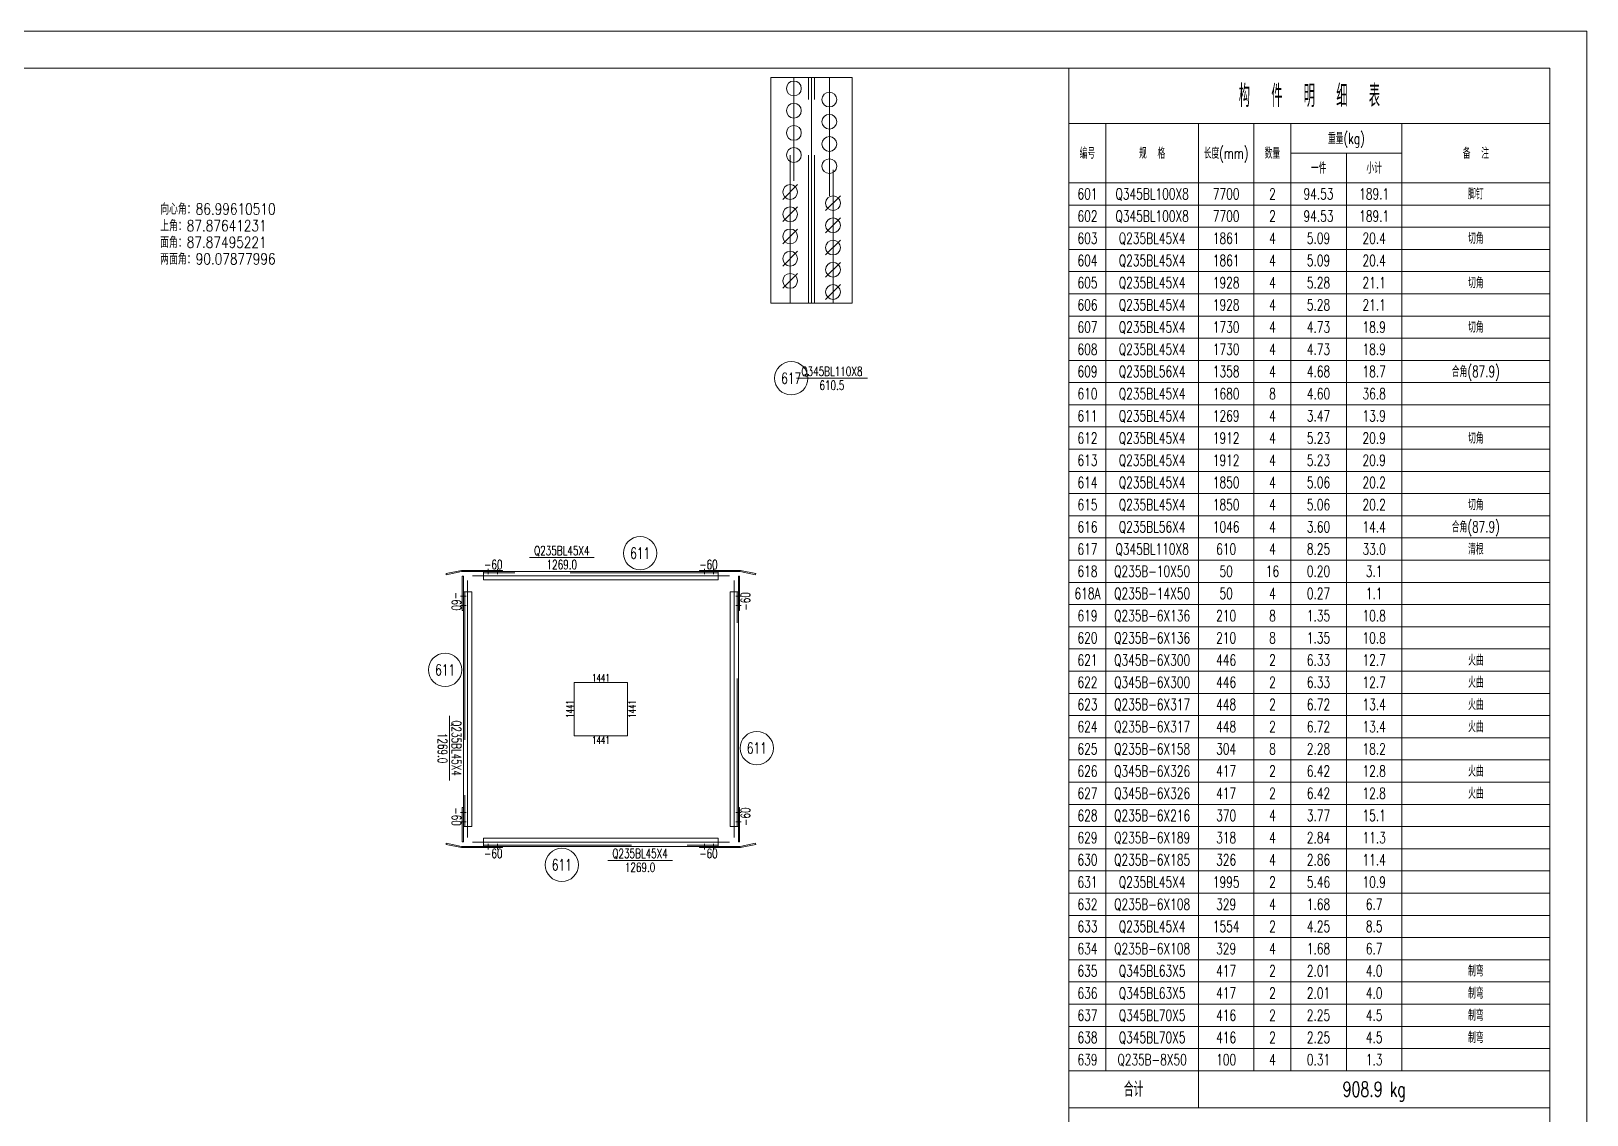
# Model space of a CAD drawing. Extents: x 0 to 841, y 0 to 594.
# Drawn here: x 420.5 to 841, y 301.1 to 594 of the extents above; entities that cross this region are included whole.
import ezdxf
from ezdxf.enums import TextEntityAlignment as Align

# ---------------------------------------------------------------- set-up
doc = ezdxf.new("R2010")
doc.units = 0
doc.header["$LTSCALE"] = 20
doc.header["$MEASUREMENT"] = 0
doc.linetypes.add('Dash', pattern=[2.75, 2, -0.75])
doc.linetypes.add('DashDot', pattern=[15.6, 9, -3, 0.6, -3])
doc.layers.get('0').update_dxf_attribs({"linetype": 'CONTINUOUS', "lineweight": 25})
doc.styles.get("Standard").update_dxf_attribs({"font": 'simplex', "width": 0.7, "bigfont": 'gbhzfs.shx'})

# ---------------------------------------------------------------- blocks, each defined once
blk = doc.blocks.new('M20X55S')
at = {"color": 3, "linetype": 'Continuous', "lineweight": 13}
blk.add_line((-1, -1), (1, 1), dxfattribs=at)
blk.add_circle((0, 0), 1, dxfattribs=at)
blk = doc.blocks.new('M20X45S')
at = {"color": 3, "linetype": 'Continuous', "lineweight": 13}
blk.add_circle((0, 0), 1, dxfattribs=at)

msp = doc.modelspace()

# ---------------------------------------------------------------- linework, layer by layer
at = {"color": 7, "linetype": 'Continuous', "lineweight": 18}
for p, q in [((0, 594), (841, 594)), ((841, 0), (841, 594)), ((25, 584), (831, 584)), ((831, 10), (831, 584))]:
    msp.add_line(p, q, dxfattribs=at)
at = {"color": 2, "linetype": 'DashDot', "lineweight": 0}
for p, q in [((626.65, 581.5), (626.66, 553.5)), ((636.25, 581.5), (636.25, 549.5)), ((625.65, 520.5), (625.66, 560.5)), ((637.25, 520.5), (637.25, 556.5)), ((609.23, 446.8), (539.8, 446.8)), ((538.49, 445.49), (538.49, 376.06)), ((610.54, 376.06), (610.54, 445.49)), ((539.8, 374.75), (609.23, 374.75))]:
    msp.add_line(p, q, dxfattribs=at)
at = {"color": 1, "linetype": 'Dash', "lineweight": 0}
for p, q in [((630.65, 520.5), (630.65, 581.5)), ((632.25, 520.5), (632.25, 581.5)), ((547.88, 447.95), (542.8, 447.95)), ((542.8, 447.95), (542.8, 447.95)), ((606.23, 447.55), (542.8, 447.55)), ((606.23, 447.95), (601.15, 447.95)), ((606.23, 447.95), (606.23, 447.95)), ((537.34, 442.49), (537.34, 437.42)), ((537.34, 442.49), (537.34, 442.49)), ((537.74, 442.49), (537.74, 379.06)), ((611.29, 379.06), (611.29, 442.49)), ((611.69, 437.42), (611.69, 442.49)), ((611.69, 442.49), (611.69, 442.49)), ((537.34, 384.14), (537.34, 379.06)), ((611.69, 379.06), (611.69, 384.14)), ((537.34, 379.06), (537.34, 379.06)), ((611.69, 379.06), (611.69, 379.06)), ((542.8, 374), (606.23, 374)), ((542.8, 373.61), (542.8, 373.6)), ((542.8, 373.6), (547.88, 373.6)), ((601.15, 373.6), (606.23, 373.6)), ((606.23, 373.6), (606.23, 373.61))]:
    msp.add_line(p, q, dxfattribs=at)
at = {"color": 7, "linetype": 'Continuous', "lineweight": 13}
for p, q in [((627.33, 500.16), (646.58, 500.16)), ((572.69, 451.7), (555.19, 451.7)), ((533.59, 408.96), (533.59, 391.46)), ((576.34, 369.85), (593.84, 369.85))]:
    msp.add_line(p, q, dxfattribs=at)
at = {"color": 1, "linetype": 'Continuous', "lineweight": 0}
for p, q in [((581.72, 417.98), (567.31, 417.98)), ((567.31, 417.98), (567.31, 403.57)), ((581.72, 403.57), (581.72, 417.98)), ((567.31, 403.57), (581.72, 403.57))]:
    msp.add_line(p, q, dxfattribs=at)
at = {"color": 7, "linetype": 'Continuous', "lineweight": 0}
for points in [[(631.45, 581.5), (620.45, 581.5)], [(620.45, 581.5), (620.45, 520.5)], [(631.45, 520.5), (631.45, 581.5)], [(631.45, 581.5), (642.45, 581.5)], [(631.45, 520.5), (631.45, 581.5)], [(642.45, 581.5), (642.45, 520.5)], [(620.45, 520.5), (631.45, 520.5)], [(642.45, 520.5), (631.45, 520.5)], [(532.64, 447.37), (536.81, 448.25)], [(532.7, 447.07), (532.64, 447.37)], [(536.84, 447.95), (532.7, 447.07)], [(536.81, 448.25), (547.88, 448.25)], [(547.88, 447.95), (536.84, 447.95)], [(537.04, 437.42), (537.04, 446.7)], [(537.04, 446.7), (537.34, 446.7)], [(537.34, 446.7), (537.34, 437.42)], [(542.8, 447.95), (542.8, 445.7)], [(547.88, 448.25), (547.88, 447.95)], [(601.15, 447.95), (547.88, 447.95)], [(612.22, 448.25), (601.15, 448.25)], [(601.15, 448.25), (601.15, 447.95)], [(601.15, 447.95), (612.19, 447.95)], [(606.23, 445.7), (606.23, 447.95)], [(611.69, 446.7), (611.69, 437.42)], [(611.99, 446.7), (611.69, 446.7)], [(611.99, 437.42), (611.99, 446.7)], [(612.19, 447.95), (616.33, 447.07)], [(616.39, 447.37), (612.22, 448.25)], [(616.33, 447.07), (616.39, 447.37)], [(539.59, 442.49), (537.34, 442.49)], [(539.59, 379.06), (539.59, 442.49)], [(542.8, 445.7), (606.23, 445.7)], [(611.69, 442.49), (609.44, 442.49)], [(609.44, 442.49), (609.44, 379.06)], [(537.34, 437.42), (537.04, 437.42)], [(537.34, 437.42), (537.34, 384.14)], [(611.69, 384.14), (611.69, 437.42)], [(611.69, 437.42), (611.99, 437.42)], [(537.34, 384.14), (537.04, 384.14)], [(537.04, 384.14), (537.04, 374.86)], [(537.34, 374.86), (537.34, 384.14)], [(611.69, 374.86), (611.69, 384.14)], [(611.69, 384.14), (611.99, 384.14)], [(611.99, 384.14), (611.99, 374.86)], [(537.34, 379.06), (539.59, 379.06)], [(609.44, 379.06), (611.69, 379.06)], [(532.7, 374.48), (532.64, 374.19)], [(536.84, 373.61), (532.7, 374.48)], [(537.04, 374.86), (537.34, 374.86)], [(606.23, 375.85), (542.8, 375.85)], [(542.8, 375.85), (542.8, 373.61)], [(606.23, 373.61), (606.23, 375.85)], [(611.99, 374.86), (611.69, 374.86)], [(612.19, 373.61), (616.33, 374.48)], [(616.33, 374.48), (616.39, 374.19)], [(532.64, 374.19), (536.81, 373.31)], [(536.81, 373.31), (547.88, 373.31)], [(547.88, 373.61), (536.84, 373.61)], [(547.88, 373.31), (547.88, 373.61)], [(547.88, 373.6), (601.15, 373.6)], [(601.15, 373.61), (612.19, 373.61)], [(601.15, 373.31), (601.15, 373.61)], [(612.22, 373.31), (601.15, 373.31)], [(616.39, 374.19), (612.22, 373.31)]]:
    msp.add_lwpolyline(points, dxfattribs=at)
at = {"color": 3, "linetype": 'Continuous', "lineweight": 13}
for points in [[(701, 584), (701, 569), (831, 569), (831, 584)], [(701, 569), (701, 553), (711, 553), (711, 569)], [(711, 569), (711, 553), (736, 553), (736, 569)], [(736, 569), (736, 553), (751, 553), (751, 569)], [(751, 569), (751, 553), (761, 553), (761, 569)], [(761, 569), (761, 561), (791, 561), (791, 569)], [(791, 569), (791, 553), (831, 553), (831, 569)], [(761, 561), (761, 553), (776, 553), (776, 561)], [(776, 561), (776, 553), (791, 553), (791, 561)], [(701, 553), (701, 547), (711, 547), (711, 553)], [(711, 553), (711, 547), (736, 547), (736, 553)], [(736, 553), (736, 547), (751, 547), (751, 553)], [(751, 553), (751, 547), (761, 547), (761, 553)], [(761, 553), (761, 547), (776, 547), (776, 553)], [(776, 553), (776, 547), (791, 547), (791, 553)], [(791, 553), (791, 547), (831, 547), (831, 553)], [(701, 547), (701, 541), (711, 541), (711, 547)], [(711, 547), (711, 541), (736, 541), (736, 547)], [(736, 547), (736, 541), (751, 541), (751, 547)], [(751, 547), (751, 541), (761, 541), (761, 547)], [(761, 547), (761, 541), (776, 541), (776, 547)], [(776, 547), (776, 541), (791, 541), (791, 547)], [(791, 547), (791, 541), (831, 541), (831, 547)], [(701, 541), (701, 535), (711, 535), (711, 541)], [(711, 541), (711, 535), (736, 535), (736, 541)], [(736, 541), (736, 535), (751, 535), (751, 541)], [(751, 541), (751, 535), (761, 535), (761, 541)], [(761, 541), (761, 535), (776, 535), (776, 541)], [(776, 541), (776, 535), (791, 535), (791, 541)], [(791, 541), (791, 535), (831, 535), (831, 541)], [(701, 535), (701, 529), (711, 529), (711, 535)], [(711, 535), (711, 529), (736, 529), (736, 535)], [(736, 535), (736, 529), (751, 529), (751, 535)], [(751, 535), (751, 529), (761, 529), (761, 535)], [(761, 535), (761, 529), (776, 529), (776, 535)], [(776, 535), (776, 529), (791, 529), (791, 535)], [(791, 535), (791, 529), (831, 529), (831, 535)], [(701, 529), (701, 523), (711, 523), (711, 529)], [(711, 529), (711, 523), (736, 523), (736, 529)], [(736, 529), (736, 523), (751, 523), (751, 529)], [(751, 529), (751, 523), (761, 523), (761, 529)], [(761, 529), (761, 523), (776, 523), (776, 529)], [(776, 529), (776, 523), (791, 523), (791, 529)], [(791, 529), (791, 523), (831, 523), (831, 529)], [(701, 523), (701, 517), (711, 517), (711, 523)], [(711, 523), (711, 517), (736, 517), (736, 523)], [(736, 523), (736, 517), (751, 517), (751, 523)], [(751, 523), (751, 517), (761, 517), (761, 523)], [(761, 523), (761, 517), (776, 517), (776, 523)], [(776, 523), (776, 517), (791, 517), (791, 523)], [(791, 523), (791, 517), (831, 517), (831, 523)], [(701, 517), (701, 511), (711, 511), (711, 517)], [(711, 517), (711, 511), (736, 511), (736, 517)], [(736, 517), (736, 511), (751, 511), (751, 517)], [(751, 517), (751, 511), (761, 511), (761, 517)], [(761, 517), (761, 511), (776, 511), (776, 517)], [(776, 517), (776, 511), (791, 511), (791, 517)], [(791, 517), (791, 511), (831, 511), (831, 517)], [(701, 511), (701, 505), (711, 505), (711, 511)], [(711, 511), (711, 505), (736, 505), (736, 511)], [(736, 511), (736, 505), (751, 505), (751, 511)], [(751, 511), (751, 505), (761, 505), (761, 511)], [(761, 511), (761, 505), (776, 505), (776, 511)], [(776, 511), (776, 505), (791, 505), (791, 511)], [(791, 511), (791, 505), (831, 505), (831, 511)], [(701, 505), (701, 499), (711, 499), (711, 505)], [(711, 505), (711, 499), (736, 499), (736, 505)], [(736, 505), (736, 499), (751, 499), (751, 505)], [(751, 505), (751, 499), (761, 499), (761, 505)], [(761, 505), (761, 499), (776, 499), (776, 505)], [(776, 505), (776, 499), (791, 499), (791, 505)], [(791, 505), (791, 499), (831, 499), (831, 505)], [(701, 499), (701, 493), (711, 493), (711, 499)], [(711, 499), (711, 493), (736, 493), (736, 499)], [(736, 499), (736, 493), (751, 493), (751, 499)], [(751, 499), (751, 493), (761, 493), (761, 499)], [(761, 499), (761, 493), (776, 493), (776, 499)], [(776, 499), (776, 493), (791, 493), (791, 499)], [(791, 499), (791, 493), (831, 493), (831, 499)], [(701, 493), (701, 487), (711, 487), (711, 493)], [(711, 493), (711, 487), (736, 487), (736, 493)], [(736, 493), (736, 487), (751, 487), (751, 493)], [(751, 493), (751, 487), (761, 487), (761, 493)], [(761, 493), (761, 487), (776, 487), (776, 493)], [(776, 493), (776, 487), (791, 487), (791, 493)], [(791, 493), (791, 487), (831, 487), (831, 493)], [(701, 487), (701, 481), (711, 481), (711, 487)], [(711, 487), (711, 481), (736, 481), (736, 487)], [(736, 487), (736, 481), (751, 481), (751, 487)], [(751, 487), (751, 481), (761, 481), (761, 487)], [(761, 487), (761, 481), (776, 481), (776, 487)], [(776, 487), (776, 481), (791, 481), (791, 487)], [(791, 487), (791, 481), (831, 481), (831, 487)], [(701, 481), (701, 475), (711, 475), (711, 481)], [(711, 481), (711, 475), (736, 475), (736, 481)], [(736, 481), (736, 475), (751, 475), (751, 481)], [(751, 481), (751, 475), (761, 475), (761, 481)], [(761, 481), (761, 475), (776, 475), (776, 481)], [(776, 481), (776, 475), (791, 475), (791, 481)], [(791, 481), (791, 475), (831, 475), (831, 481)], [(701, 475), (701, 469), (711, 469), (711, 475)], [(711, 475), (711, 469), (736, 469), (736, 475)], [(736, 475), (736, 469), (751, 469), (751, 475)], [(751, 475), (751, 469), (761, 469), (761, 475)], [(761, 475), (761, 469), (776, 469), (776, 475)], [(776, 475), (776, 469), (791, 469), (791, 475)], [(791, 475), (791, 469), (831, 469), (831, 475)], [(701, 469), (701, 463), (711, 463), (711, 469)], [(711, 469), (711, 463), (736, 463), (736, 469)], [(736, 469), (736, 463), (751, 463), (751, 469)], [(751, 469), (751, 463), (761, 463), (761, 469)], [(761, 469), (761, 463), (776, 463), (776, 469)], [(776, 469), (776, 463), (791, 463), (791, 469)], [(791, 469), (791, 463), (831, 463), (831, 469)], [(701, 463), (701, 457), (711, 457), (711, 463)], [(711, 463), (711, 457), (736, 457), (736, 463)], [(736, 463), (736, 457), (751, 457), (751, 463)], [(751, 463), (751, 457), (761, 457), (761, 463)], [(761, 463), (761, 457), (776, 457), (776, 463)], [(776, 463), (776, 457), (791, 457), (791, 463)], [(791, 463), (791, 457), (831, 457), (831, 463)], [(701, 457), (701, 451), (711, 451), (711, 457)], [(711, 457), (711, 451), (736, 451), (736, 457)], [(736, 457), (736, 451), (751, 451), (751, 457)], [(751, 457), (751, 451), (761, 451), (761, 457)], [(761, 457), (761, 451), (776, 451), (776, 457)], [(776, 457), (776, 451), (791, 451), (791, 457)], [(791, 457), (791, 451), (831, 451), (831, 457)], [(701, 451), (701, 445), (711, 445), (711, 451)], [(711, 451), (711, 445), (736, 445), (736, 451)], [(736, 451), (736, 445), (751, 445), (751, 451)], [(751, 451), (751, 445), (761, 445), (761, 451)], [(761, 451), (761, 445), (776, 445), (776, 451)], [(776, 451), (776, 445), (791, 445), (791, 451)], [(791, 451), (791, 445), (831, 445), (831, 451)], [(701, 445), (701, 439), (711, 439), (711, 445)], [(711, 445), (711, 439), (736, 439), (736, 445)], [(736, 445), (736, 439), (751, 439), (751, 445)], [(751, 445), (751, 439), (761, 439), (761, 445)], [(761, 445), (761, 439), (776, 439), (776, 445)], [(776, 445), (776, 439), (791, 439), (791, 445)], [(791, 445), (791, 439), (831, 439), (831, 445)], [(701, 439), (701, 433), (711, 433), (711, 439)], [(711, 439), (711, 433), (736, 433), (736, 439)], [(736, 439), (736, 433), (751, 433), (751, 439)], [(751, 439), (751, 433), (761, 433), (761, 439)], [(761, 439), (761, 433), (776, 433), (776, 439)], [(776, 439), (776, 433), (791, 433), (791, 439)], [(791, 439), (791, 433), (831, 433), (831, 439)], [(701, 433), (701, 427), (711, 427), (711, 433)], [(711, 433), (711, 427), (736, 427), (736, 433)], [(736, 433), (736, 427), (751, 427), (751, 433)], [(751, 433), (751, 427), (761, 427), (761, 433)], [(761, 433), (761, 427), (776, 427), (776, 433)], [(776, 433), (776, 427), (791, 427), (791, 433)], [(791, 433), (791, 427), (831, 427), (831, 433)], [(701, 427), (701, 421), (711, 421), (711, 427)], [(711, 427), (711, 421), (736, 421), (736, 427)], [(736, 427), (736, 421), (751, 421), (751, 427)], [(751, 427), (751, 421), (761, 421), (761, 427)], [(761, 427), (761, 421), (776, 421), (776, 427)], [(776, 427), (776, 421), (791, 421), (791, 427)], [(791, 427), (791, 421), (831, 421), (831, 427)], [(701, 421), (701, 415), (711, 415), (711, 421)], [(711, 421), (711, 415), (736, 415), (736, 421)], [(736, 421), (736, 415), (751, 415), (751, 421)], [(751, 421), (751, 415), (761, 415), (761, 421)], [(761, 421), (761, 415), (776, 415), (776, 421)], [(776, 421), (776, 415), (791, 415), (791, 421)], [(791, 421), (791, 415), (831, 415), (831, 421)], [(701, 415), (701, 409), (711, 409), (711, 415)], [(711, 415), (711, 409), (736, 409), (736, 415)], [(736, 415), (736, 409), (751, 409), (751, 415)], [(751, 415), (751, 409), (761, 409), (761, 415)], [(761, 415), (761, 409), (776, 409), (776, 415)], [(776, 415), (776, 409), (791, 409), (791, 415)], [(791, 415), (791, 409), (831, 409), (831, 415)], [(701, 409), (701, 403), (711, 403), (711, 409)], [(711, 409), (711, 403), (736, 403), (736, 409)], [(736, 409), (736, 403), (751, 403), (751, 409)], [(751, 409), (751, 403), (761, 403), (761, 409)], [(761, 409), (761, 403), (776, 403), (776, 409)], [(776, 409), (776, 403), (791, 403), (791, 409)], [(791, 409), (791, 403), (831, 403), (831, 409)], [(701, 403), (701, 397), (711, 397), (711, 403)], [(711, 403), (711, 397), (736, 397), (736, 403)], [(736, 403), (736, 397), (751, 397), (751, 403)], [(751, 403), (751, 397), (761, 397), (761, 403)], [(761, 403), (761, 397), (776, 397), (776, 403)], [(776, 403), (776, 397), (791, 397), (791, 403)], [(791, 403), (791, 397), (831, 397), (831, 403)], [(701, 397), (701, 391), (711, 391), (711, 397)], [(711, 397), (711, 391), (736, 391), (736, 397)], [(736, 397), (736, 391), (751, 391), (751, 397)], [(751, 397), (751, 391), (761, 391), (761, 397)], [(761, 397), (761, 391), (776, 391), (776, 397)], [(776, 397), (776, 391), (791, 391), (791, 397)], [(791, 397), (791, 391), (831, 391), (831, 397)], [(701, 391), (701, 385), (711, 385), (711, 391)], [(711, 391), (711, 385), (736, 385), (736, 391)], [(736, 391), (736, 385), (751, 385), (751, 391)], [(751, 391), (751, 385), (761, 385), (761, 391)], [(761, 391), (761, 385), (776, 385), (776, 391)], [(776, 391), (776, 385), (791, 385), (791, 391)], [(791, 391), (791, 385), (831, 385), (831, 391)], [(701, 385), (701, 379), (711, 379), (711, 385)], [(711, 385), (711, 379), (736, 379), (736, 385)], [(736, 385), (736, 379), (751, 379), (751, 385)], [(751, 385), (751, 379), (761, 379), (761, 385)], [(761, 385), (761, 379), (776, 379), (776, 385)], [(776, 385), (776, 379), (791, 379), (791, 385)], [(791, 385), (791, 379), (831, 379), (831, 385)], [(701, 379), (701, 373), (711, 373), (711, 379)], [(711, 379), (711, 373), (736, 373), (736, 379)], [(736, 379), (736, 373), (751, 373), (751, 379)], [(751, 379), (751, 373), (761, 373), (761, 379)], [(761, 379), (761, 373), (776, 373), (776, 379)], [(776, 379), (776, 373), (791, 373), (791, 379)], [(791, 379), (791, 373), (831, 373), (831, 379)], [(701, 373), (701, 367), (711, 367), (711, 373)], [(711, 373), (711, 367), (736, 367), (736, 373)], [(736, 373), (736, 367), (751, 367), (751, 373)], [(751, 373), (751, 367), (761, 367), (761, 373)], [(761, 373), (761, 367), (776, 367), (776, 373)], [(776, 373), (776, 367), (791, 367), (791, 373)], [(791, 373), (791, 367), (831, 367), (831, 373)], [(701, 367), (701, 361), (711, 361), (711, 367)], [(711, 367), (711, 361), (736, 361), (736, 367)], [(736, 367), (736, 361), (751, 361), (751, 367)], [(751, 367), (751, 361), (761, 361), (761, 367)], [(761, 367), (761, 361), (776, 361), (776, 367)], [(776, 367), (776, 361), (791, 361), (791, 367)], [(791, 367), (791, 361), (831, 361), (831, 367)], [(701, 361), (701, 355), (711, 355), (711, 361)], [(711, 361), (711, 355), (736, 355), (736, 361)], [(736, 361), (736, 355), (751, 355), (751, 361)], [(751, 361), (751, 355), (761, 355), (761, 361)], [(761, 361), (761, 355), (776, 355), (776, 361)], [(776, 361), (776, 355), (791, 355), (791, 361)], [(791, 361), (791, 355), (831, 355), (831, 361)], [(701, 355), (701, 349), (711, 349), (711, 355)], [(711, 355), (711, 349), (736, 349), (736, 355)], [(736, 355), (736, 349), (751, 349), (751, 355)], [(751, 355), (751, 349), (761, 349), (761, 355)], [(761, 355), (761, 349), (776, 349), (776, 355)], [(776, 355), (776, 349), (791, 349), (791, 355)], [(791, 355), (791, 349), (831, 349), (831, 355)], [(701, 349), (701, 343), (711, 343), (711, 349)], [(711, 349), (711, 343), (736, 343), (736, 349)], [(736, 349), (736, 343), (751, 343), (751, 349)], [(751, 349), (751, 343), (761, 343), (761, 349)], [(761, 349), (761, 343), (776, 343), (776, 349)], [(776, 349), (776, 343), (791, 343), (791, 349)], [(791, 349), (791, 343), (831, 343), (831, 349)], [(701, 343), (701, 337), (711, 337), (711, 343)], [(711, 343), (711, 337), (736, 337), (736, 343)], [(736, 343), (736, 337), (751, 337), (751, 343)], [(751, 343), (751, 337), (761, 337), (761, 343)], [(761, 343), (761, 337), (776, 337), (776, 343)], [(776, 343), (776, 337), (791, 337), (791, 343)], [(791, 343), (791, 337), (831, 337), (831, 343)], [(701, 337), (701, 331), (711, 331), (711, 337)], [(711, 337), (711, 331), (736, 331), (736, 337)], [(736, 337), (736, 331), (751, 331), (751, 337)], [(751, 337), (751, 331), (761, 331), (761, 337)], [(761, 337), (761, 331), (776, 331), (776, 337)], [(776, 337), (776, 331), (791, 331), (791, 337)], [(791, 337), (791, 331), (831, 331), (831, 337)], [(701, 331), (701, 325), (711, 325), (711, 331)], [(711, 331), (711, 325), (736, 325), (736, 331)], [(736, 331), (736, 325), (751, 325), (751, 331)], [(751, 331), (751, 325), (761, 325), (761, 331)], [(761, 331), (761, 325), (776, 325), (776, 331)], [(776, 331), (776, 325), (791, 325), (791, 331)], [(791, 331), (791, 325), (831, 325), (831, 331)], [(701, 325), (701, 319), (711, 319), (711, 325)], [(711, 325), (711, 319), (736, 319), (736, 325)], [(736, 325), (736, 319), (751, 319), (751, 325)], [(751, 325), (751, 319), (761, 319), (761, 325)], [(761, 325), (761, 319), (776, 319), (776, 325)], [(776, 325), (776, 319), (791, 319), (791, 325)], [(791, 325), (791, 319), (831, 319), (831, 325)], [(701, 319), (701, 313), (711, 313), (711, 319)], [(711, 319), (711, 313), (736, 313), (736, 319)], [(736, 319), (736, 313), (751, 313), (751, 319)], [(751, 319), (751, 313), (761, 313), (761, 319)], [(761, 319), (761, 313), (776, 313), (776, 319)], [(776, 319), (776, 313), (791, 313), (791, 319)], [(791, 319), (791, 313), (831, 313), (831, 319)], [(701, 313), (701, 303), (736, 303), (736, 313)], [(736, 313), (736, 303), (831, 303), (831, 313)], [(701, 303), (701, 288), (831, 288), (831, 303)]]:
    msp.add_lwpolyline(points, close=True, dxfattribs=at)
at = {"color": 3, "linetype": 'Continuous', "lineweight": 20}
for points in [[(544.05, 448.7), (544.05, 447.2)], [(546.55, 448.7), (546.55, 447.2)], [(602.48, 448.7), (602.48, 447.2)], [(604.98, 448.7), (604.98, 447.2)], [(536.59, 441.24), (538.09, 441.24)], [(536.59, 438.74), (538.09, 438.74)], [(612.44, 441.24), (610.94, 441.24)], [(612.44, 438.74), (610.94, 438.74)], [(536.59, 382.81), (538.09, 382.81)], [(612.44, 382.81), (610.94, 382.81)], [(536.59, 380.31), (538.09, 380.31)], [(612.44, 380.31), (610.94, 380.31)], [(544.05, 372.85), (544.05, 374.35)], [(546.55, 372.85), (546.55, 374.35)], [(602.48, 372.85), (602.48, 374.35)], [(604.98, 372.85), (604.98, 374.35)]]:
    msp.add_lwpolyline(points, dxfattribs=at)
at = {"color": 7, "linetype": 'Continuous', "lineweight": 13}
for centre in [(625.95, 500.16), (585.09, 452.9), (532.39, 421.35), (616.64, 400.21), (563.94, 368.65)]:
    msp.add_circle(centre, 4.5, dxfattribs=at)

# ---------------------------------------------------------------- block references
at = {"color": 3, "linetype": 'Continuous', "lineweight": 13, "xscale": 2.000000000000455, "yscale": 2.000000000000455, "zscale": 2.000000000000455}
for name, p in [('M20X45S', (626.66, 578.5)), ('M20X45S', (636.25, 575.5)), ('M20X45S', (626.66, 572.5)), ('M20X45S', (626.66, 566.5)), ('M20X45S', (636.25, 569.5)), ('M20X45S', (636.25, 563.5)), ('M20X45S', (626.66, 560.5)), ('M20X45S', (636.25, 557.5)), ('M20X55S', (625.66, 550.5)), ('M20X55S', (637.25, 547.5)), ('M20X55S', (625.66, 544.5)), ('M20X55S', (637.25, 541.5)), ('M20X55S', (625.66, 538.5)), ('M20X55S', (625.66, 532.5)), ('M20X55S', (637.25, 535.5)), ('M20X55S', (637.25, 529.5)), ('M20X55S', (625.66, 526.5)), ('M20X55S', (637.25, 523.5))]:
    msp.add_blockref(name, p, dxfattribs=at)

# ---------------------------------------------------------------- texts
at = {"color": 3, "linetype": 'Continuous', "lineweight": 13, "width": 0.7}
for s, height, p in [('构  件  明  细  表', 6, (766, 576.5)), ('重量(kg)', 3, (776, 565)), ('编号', 3, (706, 561)), ('规  格', 3, (723.5, 561)), ('长度(mm)', 3, (743.5, 561)), ('数量', 3, (756, 561)), ('备  注', 3, (811, 561)), ('一件', 3, (768.5, 557)), ('小计', 3, (783.5, 557)), ('601', 3, (706, 550)), ('Q345BL100X8', 3, (723.5, 550)), ('7700', 3, (743.5, 550)), ('2', 3, (756, 550)), ('94.53', 3, (768.5, 550)), ('189.1', 3, (783.5, 550)), ('脚钉', 3, (811, 550)), ('602', 3, (706, 544)), ('Q345BL100X8', 3, (723.5, 544)), ('7700', 3, (743.5, 544)), ('2', 3, (756, 544)), ('94.53', 3, (768.5, 544)), ('189.1', 3, (783.5, 544)), ('603', 3, (706, 538)), ('Q235BL45X4', 3, (723.5, 538)), ('1861', 3, (743.5, 538)), ('4', 3, (756, 538)), ('5.09', 3, (768.5, 538)), ('20.4', 3, (783.5, 538)), ('切角', 3, (811, 538)), ('604', 3, (706, 532)), ('Q235BL45X4', 3, (723.5, 532)), ('1861', 3, (743.5, 532)), ('4', 3, (756, 532)), ('5.09', 3, (768.5, 532)), ('20.4', 3, (783.5, 532)), ('605', 3, (706, 526)), ('Q235BL45X4', 3, (723.5, 526)), ('1928', 3, (743.5, 526)), ('4', 3, (756, 526)), ('5.28', 3, (768.5, 526)), ('21.1', 3, (783.5, 526)), ('切角', 3, (811, 526)), ('606', 3, (706, 520)), ('Q235BL45X4', 3, (723.5, 520)), ('1928', 3, (743.5, 520)), ('4', 3, (756, 520)), ('5.28', 3, (768.5, 520)), ('21.1', 3, (783.5, 520)), ('607', 3, (706, 514)), ('Q235BL45X4', 3, (723.5, 514)), ('1730', 3, (743.5, 514)), ('4', 3, (756, 514)), ('4.73', 3, (768.5, 514)), ('18.9', 3, (783.5, 514)), ('切角', 3, (811, 514)), ('608', 3, (706, 508)), ('Q235BL45X4', 3, (723.5, 508)), ('1730', 3, (743.5, 508)), ('4', 3, (756, 508)), ('4.73', 3, (768.5, 508)), ('18.9', 3, (783.5, 508)), ('609', 3, (706, 502)), ('Q235BL56X4', 3, (723.5, 502)), ('1358', 3, (743.5, 502)), ('4', 3, (756, 502)), ('4.68', 3, (768.5, 502)), ('18.7', 3, (783.5, 502)), ('合角(87.9)', 3, (811, 502)), ('610', 3, (706, 496)), ('Q235BL45X4', 3, (723.5, 496)), ('1680', 3, (743.5, 496)), ('8', 3, (756, 496)), ('4.60', 3, (768.5, 496)), ('36.8', 3, (783.5, 496)), ('611', 3, (706, 490)), ('Q235BL45X4', 3, (723.5, 490)), ('1269', 3, (743.5, 490)), ('4', 3, (756, 490)), ('3.47', 3, (768.5, 490)), ('13.9', 3, (783.5, 490)), ('612', 3, (706, 484)), ('Q235BL45X4', 3, (723.5, 484)), ('1912', 3, (743.5, 484)), ('4', 3, (756, 484)), ('5.23', 3, (768.5, 484)), ('20.9', 3, (783.5, 484)), ('切角', 3, (811, 484)), ('613', 3, (706, 478)), ('Q235BL45X4', 3, (723.5, 478)), ('1912', 3, (743.5, 478)), ('4', 3, (756, 478)), ('5.23', 3, (768.5, 478)), ('20.9', 3, (783.5, 478)), ('614', 3, (706, 472)), ('Q235BL45X4', 3, (723.5, 472)), ('1850', 3, (743.5, 472)), ('4', 3, (756, 472)), ('5.06', 3, (768.5, 472)), ('20.2', 3, (783.5, 472)), ('615', 3, (706, 466)), ('Q235BL45X4', 3, (723.5, 466)), ('1850', 3, (743.5, 466)), ('4', 3, (756, 466)), ('5.06', 3, (768.5, 466)), ('20.2', 3, (783.5, 466)), ('切角', 3, (811, 466)), ('616', 3, (706, 460)), ('Q235BL56X4', 3, (723.5, 460)), ('1046', 3, (743.5, 460)), ('4', 3, (756, 460)), ('3.60', 3, (768.5, 460)), ('14.4', 3, (783.5, 460)), ('合角(87.9)', 3, (811, 460)), ('617', 3, (706, 454)), ('Q345BL110X8', 3, (723.5, 454)), ('610', 3, (743.5, 454)), ('4', 3, (756, 454)), ('8.25', 3, (768.5, 454)), ('33.0', 3, (783.5, 454)), ('清根', 3, (811, 454)), ('618', 3, (706, 448)), ('Q235B-10X50', 3, (723.5, 448)), ('50', 3, (743.5, 448)), ('16', 3, (756, 448)), ('0.20', 3, (768.5, 448)), ('3.1', 3, (783.5, 448)), ('618A', 3, (706, 442)), ('Q235B-14X50', 3, (723.5, 442)), ('50', 3, (743.5, 442)), ('4', 3, (756, 442)), ('0.27', 3, (768.5, 442)), ('1.1', 3, (783.5, 442)), ('619', 3, (706, 436)), ('Q235B-6X136', 3, (723.5, 436)), ('210', 3, (743.5, 436)), ('8', 3, (756, 436)), ('1.35', 3, (768.5, 436)), ('10.8', 3, (783.5, 436)), ('620', 3, (706, 430)), ('Q235B-6X136', 3, (723.5, 430)), ('210', 3, (743.5, 430)), ('8', 3, (756, 430)), ('1.35', 3, (768.5, 430)), ('10.8', 3, (783.5, 430)), ('621', 3, (706, 424)), ('Q345B-6X300', 3, (723.5, 424)), ('446', 3, (743.5, 424)), ('2', 3, (756, 424)), ('6.33', 3, (768.5, 424)), ('12.7', 3, (783.5, 424)), ('火曲', 3, (811, 424)), ('622', 3, (706, 418)), ('Q345B-6X300', 3, (723.5, 418)), ('446', 3, (743.5, 418)), ('2', 3, (756, 418)), ('6.33', 3, (768.5, 418)), ('12.7', 3, (783.5, 418)), ('火曲', 3, (811, 418)), ('623', 3, (706, 412)), ('Q235B-6X317', 3, (723.5, 412)), ('448', 3, (743.5, 412)), ('2', 3, (756, 412)), ('6.72', 3, (768.5, 412)), ('13.4', 3, (783.5, 412)), ('火曲', 3, (811, 412)), ('624', 3, (706, 406)), ('Q235B-6X317', 3, (723.5, 406)), ('448', 3, (743.5, 406)), ('2', 3, (756, 406)), ('6.72', 3, (768.5, 406)), ('13.4', 3, (783.5, 406)), ('火曲', 3, (811, 406)), ('625', 3, (706, 400)), ('Q235B-6X158', 3, (723.5, 400)), ('304', 3, (743.5, 400)), ('8', 3, (756, 400)), ('2.28', 3, (768.5, 400)), ('18.2', 3, (783.5, 400)), ('626', 3, (706, 394)), ('Q345B-6X326', 3, (723.5, 394)), ('417', 3, (743.5, 394)), ('2', 3, (756, 394)), ('6.42', 3, (768.5, 394)), ('12.8', 3, (783.5, 394)), ('火曲', 3, (811, 394)), ('627', 3, (706, 388)), ('Q345B-6X326', 3, (723.5, 388)), ('417', 3, (743.5, 388)), ('2', 3, (756, 388)), ('6.42', 3, (768.5, 388)), ('12.8', 3, (783.5, 388)), ('火曲', 3, (811, 388)), ('628', 3, (706, 382)), ('Q235B-6X216', 3, (723.5, 382)), ('370', 3, (743.5, 382)), ('4', 3, (756, 382)), ('3.77', 3, (768.5, 382)), ('15.1', 3, (783.5, 382)), ('629', 3, (706, 376)), ('Q235B-6X189', 3, (723.5, 376)), ('318', 3, (743.5, 376)), ('4', 3, (756, 376)), ('2.84', 3, (768.5, 376)), ('11.3', 3, (783.5, 376)), ('630', 3, (706, 370)), ('Q235B-6X185', 3, (723.5, 370)), ('326', 3, (743.5, 370)), ('4', 3, (756, 370)), ('2.86', 3, (768.5, 370)), ('11.4', 3, (783.5, 370)), ('631', 3, (706, 364)), ('Q235BL45X4', 3, (723.5, 364)), ('1995', 3, (743.5, 364)), ('2', 3, (756, 364)), ('5.46', 3, (768.5, 364)), ('10.9', 3, (783.5, 364)), ('632', 3, (706, 358)), ('Q235B-6X108', 3, (723.5, 358)), ('329', 3, (743.5, 358)), ('4', 3, (756, 358)), ('1.68', 3, (768.5, 358)), ('6.7', 3, (783.5, 358)), ('633', 3, (706, 352)), ('Q235BL45X4', 3, (723.5, 352)), ('1554', 3, (743.5, 352)), ('2', 3, (756, 352)), ('4.25', 3, (768.5, 352)), ('8.5', 3, (783.5, 352)), ('634', 3, (706, 346)), ('Q235B-6X108', 3, (723.5, 346)), ('329', 3, (743.5, 346)), ('4', 3, (756, 346)), ('1.68', 3, (768.5, 346)), ('6.7', 3, (783.5, 346)), ('635', 3, (706, 340)), ('Q345BL63X5', 3, (723.5, 340)), ('417', 3, (743.5, 340)), ('2', 3, (756, 340)), ('2.01', 3, (768.5, 340)), ('4.0', 3, (783.5, 340)), ('制弯', 3, (811, 340)), ('636', 3, (706, 334)), ('Q345BL63X5', 3, (723.5, 334)), ('417', 3, (743.5, 334)), ('2', 3, (756, 334)), ('2.01', 3, (768.5, 334)), ('4.0', 3, (783.5, 334)), ('制弯', 3, (811, 334)), ('637', 3, (706, 328)), ('Q345BL70X5', 3, (723.5, 328)), ('416', 3, (743.5, 328)), ('2', 3, (756, 328)), ('2.25', 3, (768.5, 328)), ('4.5', 3, (783.5, 328)), ('制弯', 3, (811, 328)), ('制弯', 3, (811, 322)), ('638', 3, (706, 322)), ('Q345BL70X5', 3, (723.5, 322)), ('416', 3, (743.5, 322)), ('2', 3, (756, 322)), ('2.25', 3, (768.5, 322)), ('4.5', 3, (783.5, 322)), ('639', 3, (706, 316)), ('Q235B-8X50', 3, (723.5, 316)), ('100', 3, (743.5, 316)), ('4', 3, (756, 316)), ('0.31', 3, (768.5, 316)), ('1.3', 3, (783.5, 316)), ('合计', 4, (718.5, 308)), ('908.9 kg', 4, (783.5, 308))]:
    msp.add_text(s, height=height, dxfattribs=at).set_placement(p, align=Align.MIDDLE_CENTER)
at = {"color": 7, "linetype": 'Continuous', "lineweight": 13, "width": 0.8}
for s, p in [('向心角：86.99610510', (455.37, 543.52)), ('上角：87.87641231', (455.37, 539.02)), ('面角：87.87495221', (455.37, 534.52)), ('两面角：90.07877996', (455.37, 530.02))]:
    msp.add_text(s, height=3, dxfattribs=at).set_placement(p, align=Align.BOTTOM_LEFT)
at = {"color": 7, "linetype": 'Continuous', "lineweight": 13, "width": 0.7}
for s, height, p in [('617', 3, (625.95, 500.16)), ('Q345BL110X8', 2.5, (636.95, 502.04)), ('610.5', 2.5, (636.95, 498.29)), ('Q235BL45X4', 2.5, (563.94, 453.58)), ('611', 3, (585.09, 452.9)), ('-60', 2.5, (545.43, 449.83)), ('1269.0', 2.5, (563.94, 449.83)), ('-60', 2.5, (603.6, 449.83)), ('611', 3, (532.39, 421.35)), ('611', 3, (616.64, 400.21)), ('-60', 2.5, (545.43, 371.73)), ('611', 3, (563.94, 368.65)), ('Q235BL45X4', 2.5, (585.09, 371.73)), ('-60', 2.5, (603.6, 371.73)), ('1269.0', 2.5, (585.09, 367.98))]:
    msp.add_text(s, height=height, dxfattribs=at).set_placement(p, align=Align.MIDDLE_CENTER)
for s, rotation, p in [('-60', 270, (535.47, 439.87)), ('-60', 90, (613.56, 439.87)), ('1269.0', 270, (531.72, 400.21)), ('Q235BL45X4', 270, (535.47, 400.21)), ('-60', 270, (535.47, 381.69)), ('-60', 90, (613.56, 381.69))]:
    msp.add_text(s, height=2.5, rotation=rotation, dxfattribs=at).set_placement(p, align=Align.MIDDLE_CENTER)
at = {"color": 7, "linetype": 'Continuous', "lineweight": 20, "width": 0.7}
for p in [(574.51, 419.18), (574.51, 402.37)]:
    msp.add_text('1441', height=2, dxfattribs=at).set_placement(p, align=Align.MIDDLE_CENTER)
for p in [(566.11, 410.78), (582.92, 410.78)]:
    msp.add_text('1441', height=2, rotation=90, dxfattribs=at).set_placement(p, align=Align.MIDDLE_CENTER)

doc.saveas('drawing.dxf')
